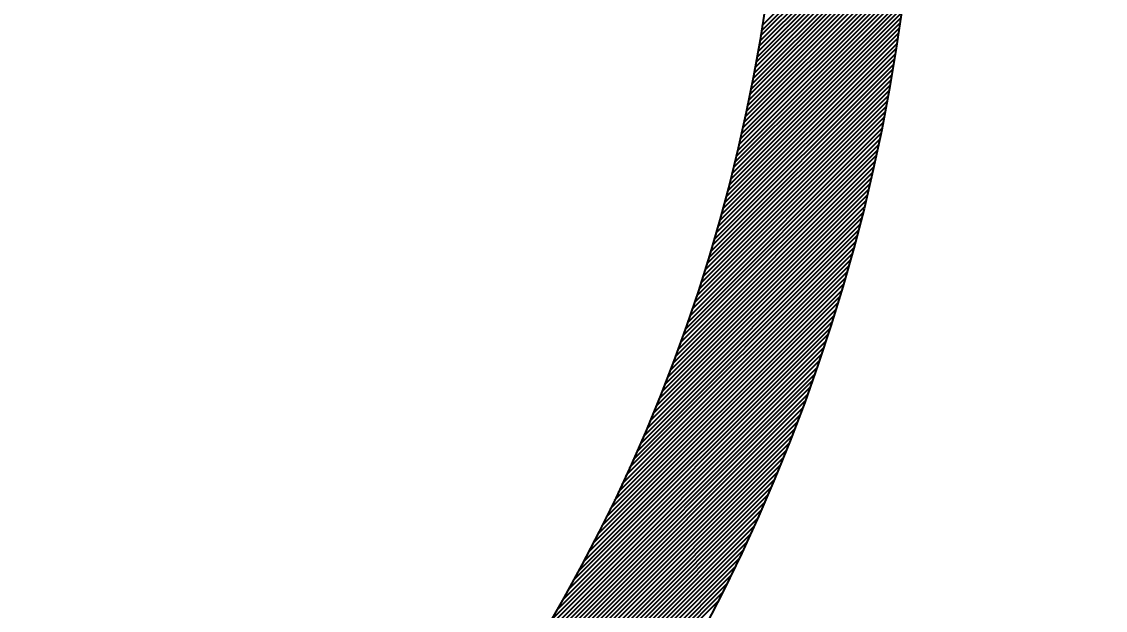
# Model space of a CAD drawing. Header units: inches. Extents: x 21 to 120937, y -15239 to 12027.
# Drawn here: x 920.79 to 925.85, y 1059.93 to 1062.68 of the extents above; entities that cross this region are included whole.
import ezdxf

# ---------------------------------------------------------------- set-up
doc = ezdxf.new("R2010")
doc.units = ezdxf.units.IN
doc.header["$MEASUREMENT"] = 0
doc.layers.add('ONDOCS', color=7, linetype='Continuous', lineweight=0)

# ---------------------------------------------------------------- blocks, each defined once
blk = doc.blocks.new('240 BORDER A2')
at = {"layer": 'ONDOCS', "color": 7, "linetype": 'Continuous', "lineweight": -3, "ltscale": 100}
for p, q in [((585.4588, 53.2523), (585.9569, 53.7504)), ((585.4615, 53.2691), (585.9579, 53.7655)), ((585.4503, 53.2014), (585.9539, 53.7049)), ((585.4532, 53.2184), (585.955, 53.7201)), ((585.456, 53.2354), (585.956, 53.7353)), ((585.4444, 53.1671), (585.9517, 53.6744)), ((585.4474, 53.1843), (585.9528, 53.6897)), ((585.4381, 53.1326), (585.9493, 53.6438)), ((585.4413, 53.1499), (585.9505, 53.6591)), ((585.4316, 53.0978), (585.9468, 53.6129)), ((585.4349, 53.1152), (585.9481, 53.6284)), ((585.4213, 53.045), (585.9426, 53.5663)), ((585.4248, 53.0627), (585.944, 53.5819)), ((585.4282, 53.0803), (585.9454, 53.5974)), ((585.414, 53.0095), (585.9396, 53.5351)), ((585.4177, 53.0273), (585.9411, 53.5507)), ((585.4065, 52.9737), (585.9364, 53.5036)), ((585.4103, 52.9916), (585.938, 53.5193)), ((585.3986, 52.9375), (585.933, 53.4719)), ((585.4026, 52.9556), (585.9347, 53.4878)), ((585.3862, 52.8827), (585.9276, 53.4241)), ((585.3904, 52.901), (585.9295, 53.4401)), ((585.3945, 52.9193), (585.9313, 53.456)), ((585.3775, 52.8457), (585.9237, 53.3919)), ((585.3819, 52.8642), (585.9257, 53.408)), ((585.3684, 52.8083), (585.9197, 53.3596)), ((585.373, 52.827), (585.9217, 53.3758)), ((585.359, 52.7706), (585.9154, 53.327)), ((585.3638, 52.7895), (585.9176, 53.3433)), ((585.3492, 52.7325), (585.9109, 53.2943)), ((585.3542, 52.7516), (585.9132, 53.3107)), ((585.339, 52.6941), (585.9063, 53.2613)), ((585.3442, 52.7134), (585.9086, 53.2778)), ((585.323, 52.6356), (585.8988, 53.2114)), ((585.3284, 52.6552), (585.9014, 53.2281)), ((585.3338, 52.6747), (585.9038, 53.2448)), ((585.3117, 52.5961), (585.8936, 53.1779)), ((585.3174, 52.6159), (585.8962, 53.1947)), ((585.3, 52.5561), (585.8881, 53.1442)), ((585.3059, 52.5761), (585.8909, 53.1611)), ((585.2879, 52.5157), (585.8824, 53.1102)), ((585.294, 52.536), (585.8853, 53.1272)), ((585.2753, 52.4748), (585.8764, 53.0759)), ((585.2816, 52.4953), (585.8794, 53.0931)), ((585.2621, 52.4333), (585.8702, 53.0414)), ((585.2688, 52.4541), (585.8734, 53.0587)), ((585.2485, 52.3914), (585.8638, 53.0067)), ((585.2554, 52.4124), (585.867, 53.0241)), ((585.2342, 52.3489), (585.8571, 52.9717)), ((585.2414, 52.3702), (585.8604, 52.9892)), ((585.2194, 52.3058), (585.8501, 52.9364)), ((585.2269, 52.3274), (585.8536, 52.9541)), ((585.204, 52.2621), (585.8428, 52.9009)), ((585.2118, 52.284), (585.8465, 52.9187)), ((585.1879, 52.2177), (585.8352, 52.865)), ((585.196, 52.24), (585.8391, 52.883)), ((585.1712, 52.1727), (585.8274, 52.8289)), ((585.1796, 52.1953), (585.8314, 52.847)), ((585.1537, 52.1269), (585.8193, 52.7925)), ((585.1625, 52.1499), (585.8234, 52.8107)), ((585.1355, 52.0804), (585.8108, 52.7558)), ((585.1447, 52.1038), (585.8151, 52.7742)), ((585.1164, 52.0331), (585.802, 52.7187)), ((585.126, 52.0568), (585.8065, 52.7373)), ((585.1066, 52.0091), (585.7975, 52.7)), ((585.0862, 51.9604), (585.7883, 52.6625)), ((585.0965, 51.9848), (585.793, 52.6813)), ((585.0648, 51.9108), (585.7787, 52.6246)), ((585.0756, 51.9357), (585.7835, 52.6436)), ((585.0425, 51.8601), (585.7687, 52.5864)), ((585.0538, 51.8856), (585.7737, 52.6055)), ((585.019, 51.8083), (585.7584, 52.5477)), ((585.0309, 51.8344), (585.7636, 52.5671)), ((584.9943, 51.7554), (585.7477, 52.5087)), ((585.0068, 51.782), (585.7531, 52.5283)), ((584.9814, 51.7284), (585.7422, 52.4891)), ((584.9547, 51.6734), (585.7308, 52.4495)), ((584.9682, 51.701), (585.7365, 52.4694)), ((584.9265, 51.6168), (585.7191, 52.4095)), ((584.9408, 51.6453), (585.725, 52.4296)), ((584.8965, 51.5586), (585.707, 52.369)), ((584.9117, 51.5879), (585.7131, 52.3893)), ((584.8809, 51.5288), (585.7007, 52.3487)), ((584.848, 51.4677), (585.6879, 52.3075)), ((584.8647, 51.4985), (585.6943, 52.3282)), ((584.813, 51.4043), (585.6745, 52.2659)), ((584.8308, 51.4363), (585.6813, 52.2868)), ((584.7945, 51.3717), (585.6677, 52.2449)), ((584.7554, 51.3043), (585.6536, 52.2026)), ((584.7753, 51.3384), (585.6607, 52.2238)), ((584.713, 51.2337), (585.639, 52.1597)), ((584.7346, 51.2694), (585.6464, 52.1812)), ((584.6904, 51.197), (585.6315, 52.138)), ((584.642, 51.1202), (585.616, 52.0943)), ((584.6668, 51.1592), (585.6238, 52.1162)), ((584.6158, 51.0799), (585.6081, 52.0722)), ((584.5588, 50.9946), (585.5917, 52.0275)), ((584.5882, 51.0381), (585.6, 52.05)), ((584.4938, 50.9014), (585.5747, 51.9823)), ((584.5275, 50.9492), (585.5833, 52.005)), ((584.4574, 50.8508), (585.566, 51.9594)), ((584.3734, 50.7385), (585.5479, 51.913)), ((584.4176, 50.7968), (585.557, 51.9363)), ((584.3234, 50.6744), (585.5386, 51.8896)), ((584.1932, 50.5159), (585.5194, 51.8421)), ((584.265, 50.6019), (585.5291, 51.8659)), ((584.0928, 50.4013), (585.5095, 51.8181)), ((583.9265, 50.2209), (585.4994, 51.7938)), ((583.9334, 50.2137), (585.4891, 51.7694)), ((583.9404, 50.2065), (585.4786, 51.7447)), ((583.9473, 50.1993), (585.4678, 51.7198)), ((583.9542, 50.192), (585.4568, 51.6947)), ((583.9611, 50.1848), (585.4456, 51.6693)), ((583.9681, 50.1776), (585.4341, 51.6436)), ((583.975, 50.1704), (585.4223, 51.6177)), ((583.9819, 50.1632), (585.4103, 51.5915)), ((583.9888, 50.156), (585.3979, 51.565)), ((583.9958, 50.1487), (585.3853, 51.5383)), ((584.0027, 50.1415), (585.3723, 51.5112)), ((584.0096, 50.1343), (585.3591, 51.4838)), ((584.0165, 50.1271), (585.3455, 51.456)), ((584.0235, 50.1199), (585.3315, 51.4279)), ((584.0304, 50.1127), (585.3172, 51.3995))]:
    blk.add_line(p, q, dxfattribs=at)
at = {"layer": 'ONDOCS', "color": 7, "linetype": 'Continuous', "lineweight": -3, "ltscale": 100, "extrusion": (0, 0, -1)}
for centre, radius, start, end in [((-579.9319, 54.1274), 6.0368, 341.37984, 224.49645), ((-579.9368, 54.1454), 5.5937, 344.8891, 224.527)]:
    blk.add_arc(centre, radius, start, end, dxfattribs=at)

msp = doc.modelspace()

# ---------------------------------------------------------------- block references
at = {"xscale": 1.44, "yscale": 1.44, "zscale": 1.44}
msp.add_blockref('240 BORDER A2', (81.1844, 985.952), dxfattribs=at)

doc.saveas('drawing.dxf')
